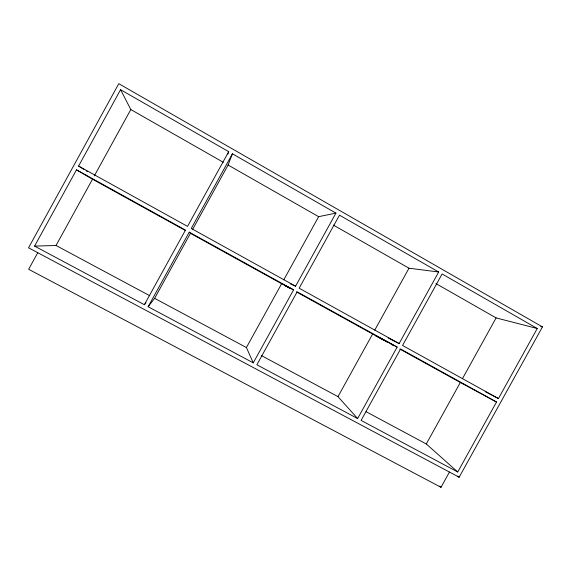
<?xml version="1.0" encoding="UTF-8"?>
<svg xmlns="http://www.w3.org/2000/svg" width="571" height="571" viewBox="0 0 571 571"><rect width="100%" height="100%" fill="white"/><g stroke="black" fill="none" stroke-linecap="round" stroke-linejoin="round"><path stroke-width="0.86" d="M227.872 154.127L228.7 151.665L120.574 89.697L78.584 166.061L83.823 169.337M192.663 229.335L228.093 165.026L232.411 153.792L335.934 213.119L295.578 286.214L290.239 283.737M34.567 246.108L76.507 169.844L185.489 230.092L144.37 304.721L34.567 246.108L56.037 245.48L149.795 295.742M37.814 252.625L28.65 269.291L441.005 487.32L449.463 472.06M56.037 245.48L92.502 179.194L76.507 169.844M94.308 175.904L130.809 109.539L120.574 89.697M228.7 151.665L187.531 226.387L78.584 166.061M148.139 306.734L189.229 232.154L293.58 289.84L253.267 362.849L148.139 306.734L154.634 298.34L190.457 233.332L189.229 232.154M232.411 153.792L191.271 228.457L295.578 286.214M253.267 362.849L246.408 347.539L281.631 283.723L293.58 289.84M283.808 279.776L318.639 216.673L335.934 213.119M357.632 418.557L337.989 396.638L372.613 334.006L397.159 347.097L357.632 418.557L256.879 364.776L297.163 291.817L397.159 347.097M374.762 330.131L408.993 268.213L438.692 272.01L399.122 343.556L388.273 338.018M457.735 471.989L426.287 443.974L460.333 382.491L496.513 402.02L457.735 471.989L361.093 420.406L400.592 348.995L496.513 402.02M462.453 378.666L496.106 317.904L537.254 328.503L498.433 398.551L485.264 391.642M459.141 477.228L542.45 326.905L118.782 83.68L28.55 247.793L459.141 477.228L457.821 476.036M144.37 304.721L145.983 302.844M540.744 326.476L542.45 326.905M290.967 288.64L284.772 285.457L290.211 288.469M388.116 342.343L375.639 335.684L387.295 342.122M391.235 344.006L392.798 344.834M154.634 298.34L246.408 347.539M261.304 355.526L337.989 396.638M366.061 411.684L426.287 443.974M92.502 179.194L185.646 230.67M190.457 233.332L281.631 283.723M296.428 291.902L372.613 334.006M391.178 344.27L392.734 345.134M399.729 348.995L460.333 382.491M399.122 343.556L299.161 288.198L339.488 215.16L438.692 272.01M498.433 398.551L402.555 345.455L442.104 273.966L537.254 328.503M130.809 109.539L223.311 162.3M228.093 165.026L318.639 216.673M333.336 225.06L408.993 268.213M435.916 283.573L496.106 317.904M86.071 170.743L87.57 171.685M439.77 486.071L441.005 487.32"/></g></svg>
